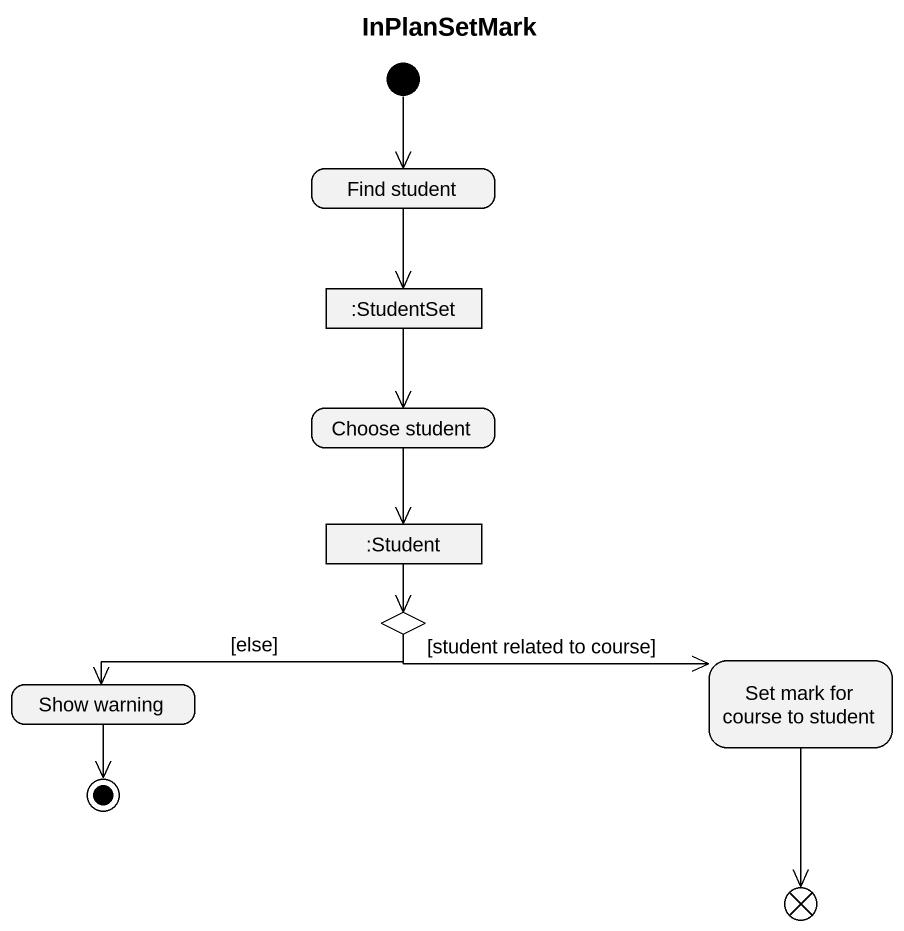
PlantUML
@startuml
title InPlanSetMark
hide empty description
state "Find student" as Find_student
state ":StudentSet" as StudentSet <<object>>
state "Choose student" as Choose_student
state ":Student" as Student <<object>>
state choice1 <<choice>>
state "Set mark for course to student" as Set_mark_for_course_to
state "Show warning" as Show_warning
state flowfinal1 <<end>>
[*] --> Find_student
Find_student --> StudentSet
StudentSet --> Choose_student
Choose_student --> Student
Student --> choice1
choice1 -right-> Set_mark_for_course_to : [student related to course]
choice1 -left-> Show_warning : [else]
Set_mark_for_course_to --> flowfinal1
Show_warning --> [*]
@enduml
